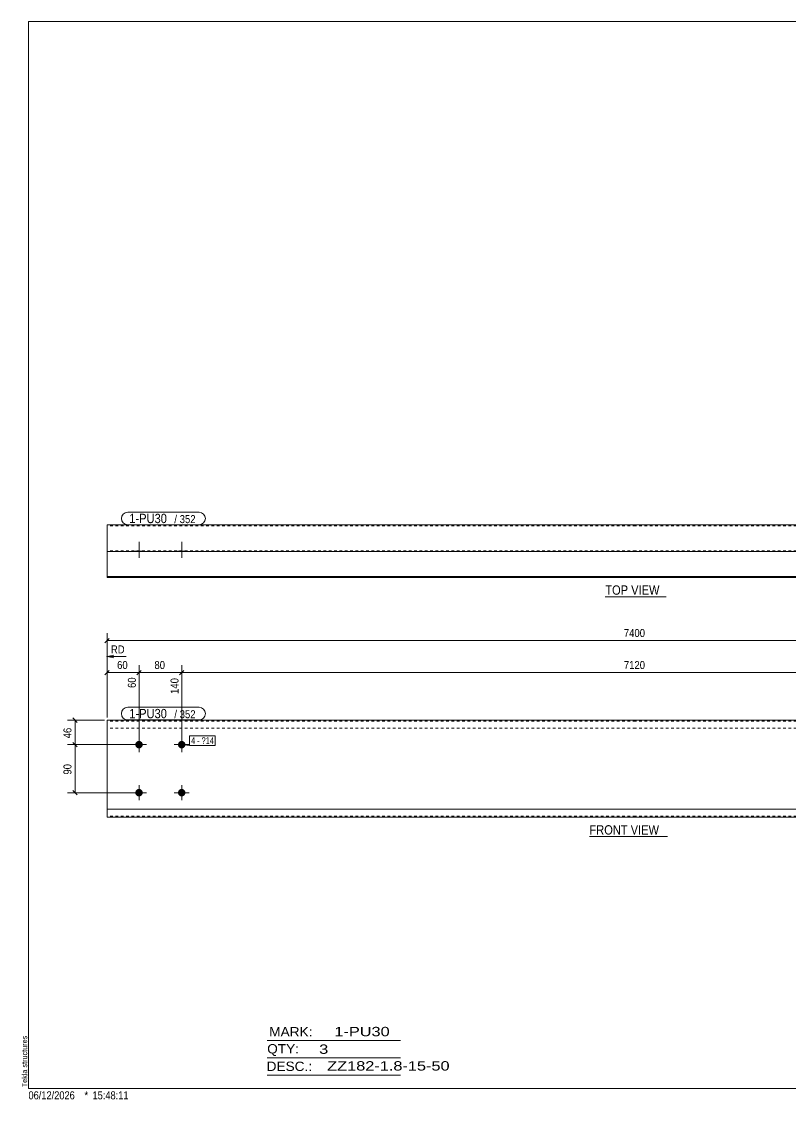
# Model space of a CAD drawing. Header units: millimetres. Extents: x 2 to 579, y 1 to 405.
# Drawn here: x 2.4 to 290.7, y 1 to 405 of the extents above; entities that cross this region are included whole.
import ezdxf

# ---------------------------------------------------------------- set-up
doc = ezdxf.new("R2010")
doc.units = ezdxf.units.MM
doc.linetypes.add('XKITLINE00', pattern=[0])
doc.linetypes.add('XKITLINE01', pattern=[4, 1, -1, 1, -1])
for name, color, linetype, lineweight in [('Bolt', 3, 'Continuous', 0), ('BoltMark', 7, 'Continuous', 0), ('Dimensions', 7, 'Continuous', 0), ('DrawingSheet', 5, 'Continuous', 0), ('OtherObjectType', 7, 'Continuous', 0), ('Part', 2, 'Continuous', 0), ('PartMark', 7, 'Continuous', 0)]:
    doc.layers.add(name, color=color, linetype=linetype, lineweight=lineweight)
doc.styles.add('ARIAL', font='ARIAL.TTF')
doc.styles.add('ARIAL_NARROW', font='ARIALN.TTF')

# ---------------------------------------------------------------- blocks, each defined once
blk = doc.blocks.new('*A2')
at = {"layer": 'Bolt'}
for points in [[(47.85, 133.91), (47.85, 133.88), (47.85, 133.85), (47.84, 133.81), (47.84, 133.78), (47.83, 133.74), (47.83, 133.71), (47.82, 133.68), (47.82, 133.64), (47.81, 133.61), (47.8, 133.58), (47.79, 133.54), (47.78, 133.51), (47.77, 133.48), (47.76, 133.44), (47.74, 133.41), (47.73, 133.38), (47.72, 133.35), (47.7, 133.32), (47.68, 133.29), (47.67, 133.26), (47.65, 133.23), (47.63, 133.2), (47.61, 133.17), (47.59, 133.14), (47.57, 133.11), (47.55, 133.09), (47.53, 133.06), (47.51, 133.03), (47.49, 133.01), (47.46, 132.98), (47.44, 132.96), (47.42, 132.93), (47.39, 132.91), (47.36, 132.89), (47.34, 132.87), (47.31, 132.84), (47.28, 132.82), (47.26, 132.8), (47.23, 132.78), (47.2, 132.77), (47.17, 132.75), (47.14, 132.73), (47.11, 132.71), (47.08, 132.7), (47.05, 132.68), (47.02, 132.67), (46.99, 132.66), (46.95, 132.64), (46.92, 132.63), (46.89, 132.62), (46.86, 132.61), (46.82, 132.6), (46.79, 132.59), (46.76, 132.58), (46.72, 132.58), (46.69, 132.57), (46.66, 132.56), (46.62, 132.56), (46.59, 132.56), (46.55, 132.55), (46.52, 132.55), (46.48, 132.55), (46.45, 132.55), (46.42, 132.55), (46.38, 132.55), (46.35, 132.55), (46.31, 132.56), (46.28, 132.56), (46.24, 132.56), (46.21, 132.57), (46.18, 132.58), (46.14, 132.58), (46.11, 132.59), (46.08, 132.6), (46.04, 132.61), (46.01, 132.62), (45.98, 132.63), (45.95, 132.64), (45.91, 132.66), (45.88, 132.67), (45.85, 132.68), (45.82, 132.7), (45.79, 132.71), (45.76, 132.73), (45.73, 132.75), (45.7, 132.77), (45.67, 132.78), (45.64, 132.8), (45.62, 132.82), (45.59, 132.84), (45.56, 132.87), (45.54, 132.89), (45.51, 132.91), (45.48, 132.93), (45.46, 132.96), (45.44, 132.98), (45.41, 133.01), (45.39, 133.03), (45.37, 133.06), (45.35, 133.09), (45.33, 133.11), (45.31, 133.14), (45.29, 133.17), (45.27, 133.2), (45.25, 133.23), (45.23, 133.26), (45.22, 133.29), (45.2, 133.32), (45.18, 133.35), (45.17, 133.38), (45.16, 133.41), (45.14, 133.44), (45.13, 133.48), (45.12, 133.51), (45.11, 133.54), (45.1, 133.58), (45.09, 133.61), (45.08, 133.64), (45.08, 133.68), (45.07, 133.71), (45.07, 133.74), (45.06, 133.78), (45.06, 133.81), (45.05, 133.85), (45.05, 133.88), (45.05, 133.91), (45.05, 133.95), (45.05, 133.98), (45.05, 134.02), (45.05, 134.05), (45.06, 134.09), (45.06, 134.12), (45.07, 134.15), (45.07, 134.19), (45.08, 134.22), (45.08, 134.26), (45.09, 134.29), (45.1, 134.32), (45.11, 134.35), (45.12, 134.39), (45.13, 134.42), (45.14, 134.45), (45.16, 134.48), (45.17, 134.52), (45.18, 134.55), (45.2, 134.58), (45.22, 134.61), (45.23, 134.64), (45.25, 134.67), (45.27, 134.7), (45.29, 134.73), (45.31, 134.75), (45.33, 134.78), (45.35, 134.81), (45.37, 134.84), (45.39, 134.86), (45.41, 134.89), (45.44, 134.91), (45.46, 134.94), (45.48, 134.96), (45.51, 134.99), (45.54, 135.01), (45.56, 135.03), (45.59, 135.05), (45.62, 135.07), (45.64, 135.09), (45.67, 135.11), (45.7, 135.13), (45.73, 135.15), (45.76, 135.17), (45.79, 135.18), (45.82, 135.2), (45.85, 135.21), (45.88, 135.23), (45.91, 135.24), (45.95, 135.25), (45.98, 135.27), (46.01, 135.28), (46.04, 135.29), (46.08, 135.3), (46.11, 135.31), (46.14, 135.31), (46.18, 135.32), (46.21, 135.33), (46.24, 135.33), (46.28, 135.34), (46.31, 135.34), (46.35, 135.34), (46.38, 135.35), (46.42, 135.35), (46.45, 135.35), (46.48, 135.35), (46.52, 135.35), (46.55, 135.34), (46.59, 135.34), (46.62, 135.34), (46.66, 135.33), (46.69, 135.33), (46.72, 135.32), (46.76, 135.31), (46.79, 135.31), (46.82, 135.3), (46.86, 135.29), (46.89, 135.28), (46.92, 135.27), (46.95, 135.25), (46.99, 135.24), (47.02, 135.23), (47.05, 135.21), (47.08, 135.2), (47.11, 135.18), (47.14, 135.17), (47.17, 135.15), (47.2, 135.13), (47.23, 135.11), (47.26, 135.09), (47.28, 135.07), (47.31, 135.05), (47.34, 135.03), (47.36, 135.01), (47.39, 134.99), (47.42, 134.96), (47.44, 134.94), (47.46, 134.91), (47.49, 134.89), (47.51, 134.86), (47.53, 134.84), (47.55, 134.81), (47.57, 134.78), (47.59, 134.75), (47.61, 134.73), (47.63, 134.7), (47.65, 134.67), (47.67, 134.64), (47.68, 134.61), (47.7, 134.58), (47.72, 134.55), (47.73, 134.52), (47.74, 134.48), (47.76, 134.45), (47.77, 134.42), (47.78, 134.39), (47.79, 134.35), (47.8, 134.32), (47.81, 134.29), (47.82, 134.26), (47.82, 134.22), (47.83, 134.19), (47.83, 134.15), (47.84, 134.12), (47.84, 134.09), (47.85, 134.05), (47.85, 134.02), (47.85, 133.98), (47.85, 133.95)], [(63.85, 133.91), (63.85, 133.88), (63.85, 133.85), (63.84, 133.81), (63.84, 133.78), (63.83, 133.74), (63.83, 133.71), (63.82, 133.68), (63.82, 133.64), (63.81, 133.61), (63.8, 133.58), (63.79, 133.54), (63.78, 133.51), (63.77, 133.48), (63.76, 133.44), (63.74, 133.41), (63.73, 133.38), (63.72, 133.35), (63.7, 133.32), (63.68, 133.29), (63.67, 133.26), (63.65, 133.23), (63.63, 133.2), (63.61, 133.17), (63.59, 133.14), (63.57, 133.11), (63.55, 133.09), (63.53, 133.06), (63.51, 133.03), (63.49, 133.01), (63.46, 132.98), (63.44, 132.96), (63.42, 132.93), (63.39, 132.91), (63.36, 132.89), (63.34, 132.87), (63.31, 132.84), (63.28, 132.82), (63.26, 132.8), (63.23, 132.78), (63.2, 132.77), (63.17, 132.75), (63.14, 132.73), (63.11, 132.71), (63.08, 132.7), (63.05, 132.68), (63.02, 132.67), (62.99, 132.66), (62.95, 132.64), (62.92, 132.63), (62.89, 132.62), (62.86, 132.61), (62.82, 132.6), (62.79, 132.59), (62.76, 132.58), (62.72, 132.58), (62.69, 132.57), (62.66, 132.56), (62.62, 132.56), (62.59, 132.56), (62.55, 132.55), (62.52, 132.55), (62.48, 132.55), (62.45, 132.55), (62.42, 132.55), (62.38, 132.55), (62.35, 132.55), (62.31, 132.56), (62.28, 132.56), (62.24, 132.56), (62.21, 132.57), (62.18, 132.58), (62.14, 132.58), (62.11, 132.59), (62.08, 132.6), (62.04, 132.61), (62.01, 132.62), (61.98, 132.63), (61.95, 132.64), (61.91, 132.66), (61.88, 132.67), (61.85, 132.68), (61.82, 132.7), (61.79, 132.71), (61.76, 132.73), (61.73, 132.75), (61.7, 132.77), (61.67, 132.78), (61.64, 132.8), (61.62, 132.82), (61.59, 132.84), (61.56, 132.87), (61.54, 132.89), (61.51, 132.91), (61.48, 132.93), (61.46, 132.96), (61.44, 132.98), (61.41, 133.01), (61.39, 133.03), (61.37, 133.06), (61.35, 133.09), (61.33, 133.11), (61.31, 133.14), (61.29, 133.17), (61.27, 133.2), (61.25, 133.23), (61.23, 133.26), (61.22, 133.29), (61.2, 133.32), (61.18, 133.35), (61.17, 133.38), (61.16, 133.41), (61.14, 133.44), (61.13, 133.48), (61.12, 133.51), (61.11, 133.54), (61.1, 133.58), (61.09, 133.61), (61.08, 133.64), (61.08, 133.68), (61.07, 133.71), (61.07, 133.74), (61.06, 133.78), (61.06, 133.81), (61.05, 133.85), (61.05, 133.88), (61.05, 133.91), (61.05, 133.95), (61.05, 133.98), (61.05, 134.02), (61.05, 134.05), (61.06, 134.09), (61.06, 134.12), (61.07, 134.15), (61.07, 134.19), (61.08, 134.22), (61.08, 134.26), (61.09, 134.29), (61.1, 134.32), (61.11, 134.35), (61.12, 134.39), (61.13, 134.42), (61.14, 134.45), (61.16, 134.48), (61.17, 134.52), (61.18, 134.55), (61.2, 134.58), (61.22, 134.61), (61.23, 134.64), (61.25, 134.67), (61.27, 134.7), (61.29, 134.73), (61.31, 134.75), (61.33, 134.78), (61.35, 134.81), (61.37, 134.84), (61.39, 134.86), (61.41, 134.89), (61.44, 134.91), (61.46, 134.94), (61.48, 134.96), (61.51, 134.99), (61.54, 135.01), (61.56, 135.03), (61.59, 135.05), (61.62, 135.07), (61.64, 135.09), (61.67, 135.11), (61.7, 135.13), (61.73, 135.15), (61.76, 135.17), (61.79, 135.18), (61.82, 135.2), (61.85, 135.21), (61.88, 135.23), (61.91, 135.24), (61.95, 135.25), (61.98, 135.27), (62.01, 135.28), (62.04, 135.29), (62.08, 135.3), (62.11, 135.31), (62.14, 135.31), (62.18, 135.32), (62.21, 135.33), (62.24, 135.33), (62.28, 135.34), (62.31, 135.34), (62.35, 135.34), (62.38, 135.35), (62.42, 135.35), (62.45, 135.35), (62.48, 135.35), (62.52, 135.35), (62.55, 135.34), (62.59, 135.34), (62.62, 135.34), (62.66, 135.33), (62.69, 135.33), (62.72, 135.32), (62.76, 135.31), (62.79, 135.31), (62.82, 135.3), (62.86, 135.29), (62.89, 135.28), (62.92, 135.27), (62.95, 135.25), (62.99, 135.24), (63.02, 135.23), (63.05, 135.21), (63.08, 135.2), (63.11, 135.18), (63.14, 135.17), (63.17, 135.15), (63.2, 135.13), (63.23, 135.11), (63.26, 135.09), (63.28, 135.07), (63.31, 135.05), (63.34, 135.03), (63.36, 135.01), (63.39, 134.99), (63.42, 134.96), (63.44, 134.94), (63.46, 134.91), (63.49, 134.89), (63.51, 134.86), (63.53, 134.84), (63.55, 134.81), (63.57, 134.78), (63.59, 134.75), (63.61, 134.73), (63.63, 134.7), (63.65, 134.67), (63.67, 134.64), (63.68, 134.61), (63.7, 134.58), (63.72, 134.55), (63.73, 134.52), (63.74, 134.48), (63.76, 134.45), (63.77, 134.42), (63.78, 134.39), (63.79, 134.35), (63.8, 134.32), (63.81, 134.29), (63.82, 134.26), (63.82, 134.22), (63.83, 134.19), (63.83, 134.15), (63.84, 134.12), (63.84, 134.09), (63.85, 134.05), (63.85, 134.02), (63.85, 133.98), (63.85, 133.95)], [(47.85, 115.91), (47.85, 115.88), (47.85, 115.85), (47.84, 115.81), (47.84, 115.78), (47.83, 115.74), (47.83, 115.71), (47.82, 115.68), (47.82, 115.64), (47.81, 115.61), (47.8, 115.58), (47.79, 115.54), (47.78, 115.51), (47.77, 115.48), (47.76, 115.44), (47.74, 115.41), (47.73, 115.38), (47.72, 115.35), (47.7, 115.32), (47.68, 115.29), (47.67, 115.26), (47.65, 115.23), (47.63, 115.2), (47.61, 115.17), (47.59, 115.14), (47.57, 115.11), (47.55, 115.09), (47.53, 115.06), (47.51, 115.03), (47.49, 115.01), (47.46, 114.98), (47.44, 114.96), (47.42, 114.93), (47.39, 114.91), (47.36, 114.89), (47.34, 114.87), (47.31, 114.84), (47.28, 114.82), (47.26, 114.8), (47.23, 114.78), (47.2, 114.77), (47.17, 114.75), (47.14, 114.73), (47.11, 114.71), (47.08, 114.7), (47.05, 114.68), (47.02, 114.67), (46.99, 114.66), (46.95, 114.64), (46.92, 114.63), (46.89, 114.62), (46.86, 114.61), (46.82, 114.6), (46.79, 114.59), (46.76, 114.58), (46.72, 114.58), (46.69, 114.57), (46.66, 114.56), (46.62, 114.56), (46.59, 114.56), (46.55, 114.55), (46.52, 114.55), (46.48, 114.55), (46.45, 114.55), (46.42, 114.55), (46.38, 114.55), (46.35, 114.55), (46.31, 114.56), (46.28, 114.56), (46.24, 114.56), (46.21, 114.57), (46.18, 114.58), (46.14, 114.58), (46.11, 114.59), (46.08, 114.6), (46.04, 114.61), (46.01, 114.62), (45.98, 114.63), (45.95, 114.64), (45.91, 114.66), (45.88, 114.67), (45.85, 114.68), (45.82, 114.7), (45.79, 114.71), (45.76, 114.73), (45.73, 114.75), (45.7, 114.77), (45.67, 114.78), (45.64, 114.8), (45.62, 114.82), (45.59, 114.84), (45.56, 114.87), (45.54, 114.89), (45.51, 114.91), (45.48, 114.93), (45.46, 114.96), (45.44, 114.98), (45.41, 115.01), (45.39, 115.03), (45.37, 115.06), (45.35, 115.09), (45.33, 115.11), (45.31, 115.14), (45.29, 115.17), (45.27, 115.2), (45.25, 115.23), (45.23, 115.26), (45.22, 115.29), (45.2, 115.32), (45.18, 115.35), (45.17, 115.38), (45.16, 115.41), (45.14, 115.44), (45.13, 115.48), (45.12, 115.51), (45.11, 115.54), (45.1, 115.58), (45.09, 115.61), (45.08, 115.64), (45.08, 115.68), (45.07, 115.71), (45.07, 115.74), (45.06, 115.78), (45.06, 115.81), (45.05, 115.85), (45.05, 115.88), (45.05, 115.91), (45.05, 115.95), (45.05, 115.98), (45.05, 116.02), (45.05, 116.05), (45.06, 116.09), (45.06, 116.12), (45.07, 116.15), (45.07, 116.19), (45.08, 116.22), (45.08, 116.26), (45.09, 116.29), (45.1, 116.32), (45.11, 116.35), (45.12, 116.39), (45.13, 116.42), (45.14, 116.45), (45.16, 116.48), (45.17, 116.52), (45.18, 116.55), (45.2, 116.58), (45.22, 116.61), (45.23, 116.64), (45.25, 116.67), (45.27, 116.7), (45.29, 116.73), (45.31, 116.75), (45.33, 116.78), (45.35, 116.81), (45.37, 116.84), (45.39, 116.86), (45.41, 116.89), (45.44, 116.91), (45.46, 116.94), (45.48, 116.96), (45.51, 116.99), (45.54, 117.01), (45.56, 117.03), (45.59, 117.05), (45.62, 117.07), (45.64, 117.09), (45.67, 117.11), (45.7, 117.13), (45.73, 117.15), (45.76, 117.17), (45.79, 117.18), (45.82, 117.2), (45.85, 117.21), (45.88, 117.23), (45.91, 117.24), (45.95, 117.25), (45.98, 117.27), (46.01, 117.28), (46.04, 117.29), (46.08, 117.3), (46.11, 117.31), (46.14, 117.31), (46.18, 117.32), (46.21, 117.33), (46.24, 117.33), (46.28, 117.34), (46.31, 117.34), (46.35, 117.34), (46.38, 117.35), (46.42, 117.35), (46.45, 117.35), (46.48, 117.35), (46.52, 117.35), (46.55, 117.34), (46.59, 117.34), (46.62, 117.34), (46.66, 117.33), (46.69, 117.33), (46.72, 117.32), (46.76, 117.31), (46.79, 117.31), (46.82, 117.3), (46.86, 117.29), (46.89, 117.28), (46.92, 117.27), (46.95, 117.25), (46.99, 117.24), (47.02, 117.23), (47.05, 117.21), (47.08, 117.2), (47.11, 117.18), (47.14, 117.17), (47.17, 117.15), (47.2, 117.13), (47.23, 117.11), (47.26, 117.09), (47.28, 117.07), (47.31, 117.05), (47.34, 117.03), (47.36, 117.01), (47.39, 116.99), (47.42, 116.96), (47.44, 116.94), (47.46, 116.91), (47.49, 116.89), (47.51, 116.86), (47.53, 116.84), (47.55, 116.81), (47.57, 116.78), (47.59, 116.75), (47.61, 116.73), (47.63, 116.7), (47.65, 116.67), (47.67, 116.64), (47.68, 116.61), (47.7, 116.58), (47.72, 116.55), (47.73, 116.52), (47.74, 116.48), (47.76, 116.45), (47.77, 116.42), (47.78, 116.39), (47.79, 116.35), (47.8, 116.32), (47.81, 116.29), (47.82, 116.26), (47.82, 116.22), (47.83, 116.19), (47.83, 116.15), (47.84, 116.12), (47.84, 116.09), (47.85, 116.05), (47.85, 116.02), (47.85, 115.98), (47.85, 115.95)], [(63.85, 115.91), (63.85, 115.88), (63.85, 115.85), (63.84, 115.81), (63.84, 115.78), (63.83, 115.74), (63.83, 115.71), (63.82, 115.68), (63.82, 115.64), (63.81, 115.61), (63.8, 115.58), (63.79, 115.54), (63.78, 115.51), (63.77, 115.48), (63.76, 115.44), (63.74, 115.41), (63.73, 115.38), (63.72, 115.35), (63.7, 115.32), (63.68, 115.29), (63.67, 115.26), (63.65, 115.23), (63.63, 115.2), (63.61, 115.17), (63.59, 115.14), (63.57, 115.11), (63.55, 115.09), (63.53, 115.06), (63.51, 115.03), (63.49, 115.01), (63.46, 114.98), (63.44, 114.96), (63.42, 114.93), (63.39, 114.91), (63.36, 114.89), (63.34, 114.87), (63.31, 114.84), (63.28, 114.82), (63.26, 114.8), (63.23, 114.78), (63.2, 114.77), (63.17, 114.75), (63.14, 114.73), (63.11, 114.71), (63.08, 114.7), (63.05, 114.68), (63.02, 114.67), (62.99, 114.66), (62.95, 114.64), (62.92, 114.63), (62.89, 114.62), (62.86, 114.61), (62.82, 114.6), (62.79, 114.59), (62.76, 114.58), (62.72, 114.58), (62.69, 114.57), (62.66, 114.56), (62.62, 114.56), (62.59, 114.56), (62.55, 114.55), (62.52, 114.55), (62.48, 114.55), (62.45, 114.55), (62.42, 114.55), (62.38, 114.55), (62.35, 114.55), (62.31, 114.56), (62.28, 114.56), (62.24, 114.56), (62.21, 114.57), (62.18, 114.58), (62.14, 114.58), (62.11, 114.59), (62.08, 114.6), (62.04, 114.61), (62.01, 114.62), (61.98, 114.63), (61.95, 114.64), (61.91, 114.66), (61.88, 114.67), (61.85, 114.68), (61.82, 114.7), (61.79, 114.71), (61.76, 114.73), (61.73, 114.75), (61.7, 114.77), (61.67, 114.78), (61.64, 114.8), (61.62, 114.82), (61.59, 114.84), (61.56, 114.87), (61.54, 114.89), (61.51, 114.91), (61.48, 114.93), (61.46, 114.96), (61.44, 114.98), (61.41, 115.01), (61.39, 115.03), (61.37, 115.06), (61.35, 115.09), (61.33, 115.11), (61.31, 115.14), (61.29, 115.17), (61.27, 115.2), (61.25, 115.23), (61.23, 115.26), (61.22, 115.29), (61.2, 115.32), (61.18, 115.35), (61.17, 115.38), (61.16, 115.41), (61.14, 115.44), (61.13, 115.48), (61.12, 115.51), (61.11, 115.54), (61.1, 115.58), (61.09, 115.61), (61.08, 115.64), (61.08, 115.68), (61.07, 115.71), (61.07, 115.74), (61.06, 115.78), (61.06, 115.81), (61.05, 115.85), (61.05, 115.88), (61.05, 115.91), (61.05, 115.95), (61.05, 115.98), (61.05, 116.02), (61.05, 116.05), (61.06, 116.09), (61.06, 116.12), (61.07, 116.15), (61.07, 116.19), (61.08, 116.22), (61.08, 116.26), (61.09, 116.29), (61.1, 116.32), (61.11, 116.35), (61.12, 116.39), (61.13, 116.42), (61.14, 116.45), (61.16, 116.48), (61.17, 116.52), (61.18, 116.55), (61.2, 116.58), (61.22, 116.61), (61.23, 116.64), (61.25, 116.67), (61.27, 116.7), (61.29, 116.73), (61.31, 116.75), (61.33, 116.78), (61.35, 116.81), (61.37, 116.84), (61.39, 116.86), (61.41, 116.89), (61.44, 116.91), (61.46, 116.94), (61.48, 116.96), (61.51, 116.99), (61.54, 117.01), (61.56, 117.03), (61.59, 117.05), (61.62, 117.07), (61.64, 117.09), (61.67, 117.11), (61.7, 117.13), (61.73, 117.15), (61.76, 117.17), (61.79, 117.18), (61.82, 117.2), (61.85, 117.21), (61.88, 117.23), (61.91, 117.24), (61.95, 117.25), (61.98, 117.27), (62.01, 117.28), (62.04, 117.29), (62.08, 117.3), (62.11, 117.31), (62.14, 117.31), (62.18, 117.32), (62.21, 117.33), (62.24, 117.33), (62.28, 117.34), (62.31, 117.34), (62.35, 117.34), (62.38, 117.35), (62.42, 117.35), (62.45, 117.35), (62.48, 117.35), (62.52, 117.35), (62.55, 117.34), (62.59, 117.34), (62.62, 117.34), (62.66, 117.33), (62.69, 117.33), (62.72, 117.32), (62.76, 117.31), (62.79, 117.31), (62.82, 117.3), (62.86, 117.29), (62.89, 117.28), (62.92, 117.27), (62.95, 117.25), (62.99, 117.24), (63.02, 117.23), (63.05, 117.21), (63.08, 117.2), (63.11, 117.18), (63.14, 117.17), (63.17, 117.15), (63.2, 117.13), (63.23, 117.11), (63.26, 117.09), (63.28, 117.07), (63.31, 117.05), (63.34, 117.03), (63.36, 117.01), (63.39, 116.99), (63.42, 116.96), (63.44, 116.94), (63.46, 116.91), (63.49, 116.89), (63.51, 116.86), (63.53, 116.84), (63.55, 116.81), (63.57, 116.78), (63.59, 116.75), (63.61, 116.73), (63.63, 116.7), (63.65, 116.67), (63.67, 116.64), (63.68, 116.61), (63.7, 116.58), (63.72, 116.55), (63.73, 116.52), (63.74, 116.48), (63.76, 116.45), (63.77, 116.42), (63.78, 116.39), (63.79, 116.35), (63.8, 116.32), (63.81, 116.29), (63.82, 116.26), (63.82, 116.22), (63.83, 116.19), (63.83, 116.15), (63.84, 116.12), (63.84, 116.09), (63.85, 116.05), (63.85, 116.02), (63.85, 115.98), (63.85, 115.95)]]:
    blk.add_hatch(color=3, dxfattribs=at).paths.add_polyline_path(points, flags=17)
at = {"layer": 'Bolt', "color": 3, "linetype": 'XKITLINE00', "lineweight": 0}
for p, q in [((49.25, 133.95), (43.65, 133.95)), ((46.45, 136.75), (46.45, 131.15)), ((65.25, 133.95), (59.65, 133.95)), ((62.45, 136.75), (62.45, 131.15)), ((46.45, 118.75), (46.45, 113.15)), ((62.45, 118.75), (62.45, 113.15)), ((49.25, 115.95), (43.65, 115.95)), ((65.25, 115.95), (59.65, 115.95))]:
    blk.add_line(p, q, dxfattribs=at)
blk = doc.blocks.new('*A3')
at = {"layer": 'Part'}
blk.add_hatch(color=2, dxfattribs=at).paths.add_polyline_path([(370.14, 144.55), (371.74, 144.55), (370.94, 143.15)], flags=17)
at = {"layer": 'Part', "color": 2, "linetype": 'XKITLINE00', "lineweight": 0}
for p, q in [((34.45, 143.15), (34.45, 106.75)), ((232.64, 143.15), (34.45, 143.15)), ((430.94, 143.15), (232.74, 143.15)), ((370.94, 143.15), (370.14, 144.55)), ((370.14, 144.55), (371.74, 144.55)), ((371.74, 144.55), (370.94, 143.15)), ((430.94, 143.15), (430.94, 106.75)), ((232.64, 109.75), (34.45, 109.75)), ((430.94, 109.75), (232.74, 109.75)), ((34.45, 106.75), (232.64, 106.75)), ((232.74, 106.75), (430.94, 106.75))]:
    blk.add_line(p, q, dxfattribs=at)
at = {"layer": 'Part', "color": 7, "linetype": 'XKITLINE01', "lineweight": 0}
for p, q in [((232.64, 142.79), (34.45, 142.79)), ((430.94, 142.79), (232.74, 142.79)), ((232.64, 140.15), (34.45, 140.15)), ((430.94, 140.15), (232.74, 140.15)), ((232.64, 107.11), (34.45, 107.11)), ((430.94, 107.11), (232.74, 107.11))]:
    blk.add_line(p, q, dxfattribs=at)
at = {"layer": 'Part', "color": 2, "linetype": 'XKITLINE00', "lineweight": 0}
blk.add_circle((370.94, 144.05), 1, dxfattribs=at)
blk = doc.blocks.new('*A5')
at = {"layer": 'Bolt'}
for points in [[(45.05, 206.29), (45.05, 206.65), (47.85, 206.65), (47.85, 206.29)], [(45.05, 206.29), (45.05, 206.65), (47.85, 206.65), (47.85, 206.29)], [(61.05, 206.29), (61.05, 206.65), (63.85, 206.65), (63.85, 206.29)], [(61.05, 206.29), (61.05, 206.65), (63.85, 206.65), (63.85, 206.29)]]:
    blk.add_hatch(color=3, dxfattribs=at).paths.add_polyline_path(points, flags=17)
at = {"layer": 'Bolt', "color": 3, "linetype": 'XKITLINE00', "lineweight": 0}
for p, q in [((45.05, 206.65), (45.05, 206.29)), ((45.05, 206.65), (45.05, 206.29)), ((46.45, 209.97), (46.45, 203.97)), ((46.45, 209.97), (46.45, 203.97)), ((47.85, 206.65), (47.85, 206.29)), ((47.85, 206.65), (47.85, 206.29)), ((61.05, 206.65), (61.05, 206.29)), ((61.05, 206.65), (61.05, 206.29)), ((62.45, 209.97), (62.45, 203.97)), ((62.45, 209.97), (62.45, 203.97)), ((63.85, 206.65), (63.85, 206.29)), ((63.85, 206.65), (63.85, 206.29))]:
    blk.add_line(p, q, dxfattribs=at)
blk = doc.blocks.new('*A6')
at = {"layer": 'Part'}
blk.add_hatch(color=2, dxfattribs=at).paths.add_polyline_path([(370.14, 207.87), (371.74, 207.87), (370.94, 206.47)], flags=17)
at = {"layer": 'Part', "color": 2, "linetype": 'XKITLINE00', "lineweight": 0}
for p, q in [((34.45, 216.29), (34.45, 206.29)), ((34.45, 216.29), (232.64, 216.29)), ((232.74, 216.29), (430.94, 216.29)), ((430.94, 216.29), (430.94, 206.29)), ((34.45, 206.29), (34.45, 196.65)), ((232.64, 206.29), (34.45, 206.29)), ((430.94, 206.29), (232.74, 206.29)), ((370.94, 206.47), (370.14, 207.87)), ((370.14, 207.87), (371.74, 207.87)), ((371.74, 207.87), (370.94, 206.47)), ((430.94, 196.65), (430.94, 206.29)), ((232.64, 197.01), (34.45, 197.01)), ((34.45, 196.65), (232.64, 196.65)), ((430.94, 197.01), (232.74, 197.01)), ((232.74, 196.65), (430.94, 196.65))]:
    blk.add_line(p, q, dxfattribs=at)
at = {"layer": 'Part', "color": 7, "linetype": 'XKITLINE01', "lineweight": 0}
for p, q in [((232.64, 215.93), (34.45, 215.93)), ((430.94, 215.93), (232.74, 215.93)), ((232.64, 206.65), (34.45, 206.65)), ((430.94, 206.65), (232.74, 206.65))]:
    blk.add_line(p, q, dxfattribs=at)
at = {"layer": 'Part', "color": 2, "linetype": 'XKITLINE00', "lineweight": 0}
blk.add_circle((370.94, 207.37), 1, dxfattribs=at)
blk = doc.blocks.new('*A7')
at = {"layer": 'DrawingSheet', "color": 5, "linetype": 'XKITLINE00', "lineweight": 0}
for p, q in [((579, 405), (5, 405)), ((5, 405), (5, 5)), ((579, 5), (579, 405)), ((5, 5), (579, 5))]:
    blk.add_line(p, q, dxfattribs=at)
at = {"layer": 'DrawingSheet', "color": 5, "style": 'ARIAL', "width": 0.85}
blk.add_text('Tekla structures', height=2, rotation=90, dxfattribs=at).set_placement((4.5, 5.5))
blk = doc.blocks.new('*A11')
at = {"layer": 'OtherObjectType', "color": 6, "linetype": 'XKITLINE00', "lineweight": 0}
for p, q in [((94.5, 23), (144.5, 23)), ((94.5, 16.5), (144.5, 16.5)), ((94.5, 10), (144.5, 10))]:
    blk.add_line(p, q, dxfattribs=at)
at = {"layer": 'OtherObjectType', "color": 6, "style": 'ARIAL_NARROW'}
for s, width, p in [('MARK:', 1.275, (95.27, 24.58)), ('1-PU30', 1.525501, (119.69, 24.65)), ('QTY:', 1.275, (94.5, 18.19)), ('3', 1.525501, (113.99, 18.05)), ('DESC.:', 1.275, (94.29, 11.63)), ('ZZ182-1.8-15-50', 1.525501, (117, 11.79))]:
    blk.add_text(s, height=3.5, dxfattribs=dict(at, width=width)).set_placement(p)
blk = doc.blocks.new('*A14')
at = {"layer": 'OtherObjectType', "color": 7, "style": 'ARIAL_NARROW', "width": 1.008832}
for s, p in [('06/12/2026', (4.99, 1)), ('15:48:11', (29, 1)), ('*', (26, 1))]:
    blk.add_text(s, height=3, dxfattribs=at).set_placement(p)
blk = doc.blocks.new('*A15')
at = {"layer": 'Dimensions', "color": 7, "linetype": 'XKITLINE00', "lineweight": 0}
for p, q in [((45.45, 133.95), (19.6, 133.95)), ((21.6, 134.8), (23.3, 133.1)), ((22.45, 115.95), (22.45, 133.95)), ((45.45, 115.95), (19.6, 115.95)), ((21.6, 116.8), (23.3, 115.1))]:
    blk.add_line(p, q, dxfattribs=at)
at = {"layer": 'Dimensions', "color": 3}
for p in [(22.45, 133.95), (22.45, 115.95)]:
    blk.add_point(p, dxfattribs=at)
at = {"layer": 'Dimensions', "color": 3, "style": 'ARIAL', "width": 0.85}
blk.add_text('90', height=3, rotation=90.0002, dxfattribs=at).set_placement((21.1, 122.72))
blk = doc.blocks.new('*A16')
at = {"layer": 'Dimensions', "color": 7, "linetype": 'XKITLINE00', "lineweight": 0}
for p, q in [((33.45, 143.15), (19.6, 143.15)), ((21.6, 144), (23.3, 142.3)), ((22.45, 133.95), (22.45, 143.15)), ((45.45, 133.95), (19.6, 133.95)), ((21.6, 134.8), (23.3, 133.1))]:
    blk.add_line(p, q, dxfattribs=at)
at = {"layer": 'Dimensions', "color": 3}
for p in [(22.45, 143.15), (22.45, 133.95)]:
    blk.add_point(p, dxfattribs=at)
at = {"layer": 'Dimensions', "color": 3, "style": 'ARIAL', "width": 0.85}
blk.add_text('46', height=3, rotation=90.0002, dxfattribs=at).set_placement((21.1, 136.32))
blk = doc.blocks.new('*A19')
at = {"layer": 'Dimensions', "color": 7, "linetype": 'XKITLINE00', "lineweight": 0}
for p, q in [((35.3, 173.8), (33.6, 172.1)), ((34.45, 144.15), (34.45, 175.8)), ((431.79, 173.8), (430.09, 172.1)), ((430.94, 144.15), (430.94, 175.8)), ((34.45, 172.95), (430.94, 172.95))]:
    blk.add_line(p, q, dxfattribs=at)
at = {"layer": 'Dimensions', "color": 3}
for p in [(34.45, 172.95), (430.94, 172.95)]:
    blk.add_point(p, dxfattribs=at)
at = {"layer": 'Dimensions', "color": 3, "style": 'ARIAL', "width": 0.85}
blk.add_text('7400', height=3, dxfattribs=at).set_placement((228.24, 174.3))
blk = doc.blocks.new('*A20')
at = {"layer": 'Dimensions', "color": 7, "linetype": 'XKITLINE00', "lineweight": 0}
for p, q in [((34.45, 144.15), (34.45, 171.45)), ((36.95, 167.45), (34.45, 166.95)), ((36.95, 166.45), (34.45, 166.95)), ((41.67, 166.95), (34.45, 166.95)), ((35.3, 161.8), (33.6, 160.1)), ((34.45, 144.15), (34.45, 163.8)), ((47.3, 161.8), (45.6, 160.1)), ((46.45, 134.95), (46.45, 163.8)), ((34.45, 160.95), (46.45, 160.95))]:
    blk.add_line(p, q, dxfattribs=at)
at = {"layer": 'Dimensions', "color": 7}
blk.add_point((34.45, 166.95), dxfattribs=at)
at = {"layer": 'Dimensions', "color": 3}
for p in [(34.45, 160.95), (46.45, 160.95)]:
    blk.add_point(p, dxfattribs=at)
at = {"layer": 'Dimensions', "color": 3, "style": 'ARIAL', "width": 0.85}
for s, p in [('RD', (35.89, 168.15)), ('60', (38.22, 162.3))]:
    blk.add_text(s, height=3, dxfattribs=at).set_placement(p)
blk.add_text('60', height=3, rotation=90.0002, dxfattribs=at).set_placement((45.25, 155.2))
blk = doc.blocks.new('*A21')
at = {"layer": 'Dimensions', "color": 7, "linetype": 'XKITLINE00', "lineweight": 0}
for p, q in [((47.3, 161.8), (45.6, 160.1)), ((46.45, 134.95), (46.45, 163.8)), ((63.3, 161.8), (61.6, 160.1)), ((62.45, 134.95), (62.45, 163.8)), ((46.45, 160.95), (62.45, 160.95))]:
    blk.add_line(p, q, dxfattribs=at)
at = {"layer": 'Dimensions', "color": 3}
for p in [(46.45, 160.95), (62.45, 160.95)]:
    blk.add_point(p, dxfattribs=at)
at = {"layer": 'Dimensions', "color": 3, "style": 'ARIAL', "width": 0.85}
blk.add_text('80', height=3, dxfattribs=at).set_placement((52.22, 162.3))
blk.add_text('140', height=3, rotation=90.0002, dxfattribs=at).set_placement((61.25, 152.97))
blk = doc.blocks.new('*A22')
at = {"layer": 'Dimensions', "color": 7, "linetype": 'XKITLINE00', "lineweight": 0}
for p, q in [((63.3, 161.8), (61.6, 160.1)), ((62.45, 134.95), (62.45, 163.8)), ((403.79, 161.8), (402.09, 160.1)), ((402.94, 134.95), (402.94, 163.8)), ((62.45, 160.95), (402.94, 160.95))]:
    blk.add_line(p, q, dxfattribs=at)
at = {"layer": 'Dimensions', "color": 3}
for p in [(62.45, 160.95), (402.94, 160.95)]:
    blk.add_point(p, dxfattribs=at)
at = {"layer": 'Dimensions', "color": 3, "style": 'ARIAL', "width": 0.85}
blk.add_text('7120', height=3, dxfattribs=at).set_placement((228.24, 162.3))
blk.add_text('7260', height=3, rotation=90.0002, dxfattribs=at).set_placement((401.74, 150.75))
blk = doc.blocks.new('*A25')
at = {"layer": 'BoltMark', "color": 7, "linetype": 'XKITLINE00', "lineweight": 0}
for p, q in [((62.45, 133.95), (65.35, 133.6)), ((65.35, 137.3), (75.04, 137.3)), ((65.35, 133.6), (65.35, 137.3)), ((65.35, 133.6), (75.04, 133.6)), ((75.04, 133.6), (75.04, 137.3))]:
    blk.add_line(p, q, dxfattribs=at)
at = {"layer": 'BoltMark', "color": 3, "style": 'ARIAL_NARROW', "width": 0.85}
for s, p in [('4', (65.95, 134.2)), ('-', (68.22, 134.2)), ('?14', (69.88, 134.2))]:
    blk.add_text(s, height=2.5, dxfattribs=at).set_placement(p)
blk = doc.blocks.new('*A27')
at = {"layer": 'PartMark', "color": 7, "linetype": 'XKITLINE00', "lineweight": 0}
for p, q in [((42.2, 147.95), (68.96, 147.95)), ((42.2, 143.25), (68.96, 143.25))]:
    blk.add_line(p, q, dxfattribs=at)
for centre, start, end in [((42.2, 145.6), 90, 270), ((68.96, 145.6), 270, 90)]:
    blk.add_arc(centre, 2.35, start, end, dxfattribs=at)
at = {"layer": 'PartMark', "color": 1, "style": 'ARIAL', "width": 0.85}
blk.add_text('1-PU30', height=3.5, dxfattribs=at).set_placement((42.8, 143.85))
at = {"layer": 'PartMark', "color": 3, "style": 'ARIAL', "width": 0.85}
for s, p in [('/', (59.68, 143.85)), ('352', (61.69, 143.85))]:
    blk.add_text(s, height=3, dxfattribs=at).set_placement(p)
blk = doc.blocks.new('*A28')
at = {"layer": 'OtherObjectType', "color": 7, "linetype": 'XKITLINE00', "lineweight": 0}
blk.add_line((215.33, 99.5), (244.62, 99.5), dxfattribs=at)
at = {"layer": 'OtherObjectType', "color": 7, "style": 'ARIAL', "width": 0.85}
blk.add_text('FRONT VIEW', height=3.5, dxfattribs=at).set_placement((215.33, 100.25))
blk = doc.blocks.new('*A29')
at = {"layer": 'PartMark', "color": 7, "linetype": 'XKITLINE00', "lineweight": 0}
for p, q in [((42.2, 221.09), (68.96, 221.09)), ((42.2, 216.39), (68.96, 216.39))]:
    blk.add_line(p, q, dxfattribs=at)
for centre, start, end in [((42.2, 218.74), 90, 270), ((68.96, 218.74), 270, 90)]:
    blk.add_arc(centre, 2.35, start, end, dxfattribs=at)
at = {"layer": 'PartMark', "color": 1, "style": 'ARIAL', "width": 0.85}
blk.add_text('1-PU30', height=3.5, dxfattribs=at).set_placement((42.8, 216.99))
at = {"layer": 'PartMark', "color": 3, "style": 'ARIAL', "width": 0.85}
for s, p in [('/', (59.68, 216.99)), ('352', (61.69, 216.99))]:
    blk.add_text(s, height=3, dxfattribs=at).set_placement(p)
blk = doc.blocks.new('*A30')
at = {"layer": 'OtherObjectType', "color": 7, "linetype": 'XKITLINE00', "lineweight": 0}
blk.add_line((221.28, 189.4), (244.1, 189.4), dxfattribs=at)
at = {"layer": 'OtherObjectType', "color": 7, "style": 'ARIAL', "width": 0.85}
blk.add_text('TOP VIEW', height=3.5, dxfattribs=at).set_placement((221.28, 190.15))

msp = doc.modelspace()

# ---------------------------------------------------------------- block references
at = {"lineweight": 0}
for name in ['*A7', '*A29', '*A5', '*A30', '*A19', '*A20', '*A21', '*A22', '*A27', '*A16', '*A15', '*A2', '*A25', '*A28', '*A11', '*A14']:
    msp.add_blockref(name, (0, 0), dxfattribs=at)
at = {"layer": 'Part', "lineweight": 0}
for name in ['*A6', '*A3']:
    msp.add_blockref(name, (0, 0), dxfattribs=at)

doc.saveas('drawing.dxf')
